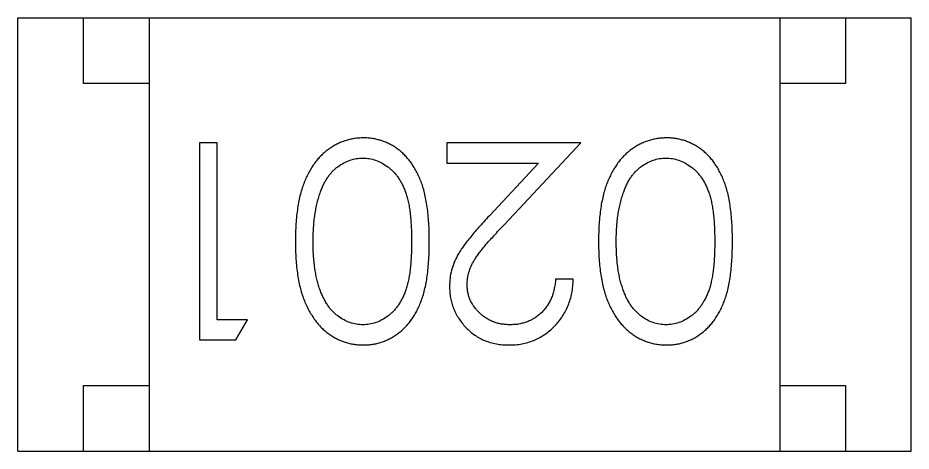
# Model space of a CAD drawing. Header units: millimetres. Extents: x 563 to 681, y 173 to 284.
# Drawn here: x 613.231 to 613.911, y 186.959 to 187.289 of the extents above; entities that cross this region are included whole.
import ezdxf

# ---------------------------------------------------------------- set-up
doc = ezdxf.new("R2010")
doc.units = ezdxf.units.MM
doc.header["$LTSCALE"] = 30.734
doc.layers.get('0').update_dxf_attribs({"linetype": 'CONTINUOUS'})

msp = doc.modelspace()

# ---------------------------------------------------------------- linework, layer by layer
at = {"linetype": 'Continuous'}
for p, q in [((613.23054, 186.95881), (613.23054, 187.28881)), ((613.23054, 187.28881), (613.91054, 187.28881)), ((613.28054, 187.23881), (613.28054, 187.28881)), ((613.33054, 187.28881), (613.33054, 186.95881)), ((613.81054, 187.28881), (613.81054, 186.95881)), ((613.86054, 187.28881), (613.86054, 187.23881)), ((613.91054, 186.95881), (613.91054, 187.28881)), ((613.33054, 187.23881), (613.28054, 187.23881)), ((613.86054, 187.23881), (613.81054, 187.23881)), ((613.36873, 187.19353), (613.36873, 187.04353)), ((613.38219, 187.19353), (613.36873, 187.19353)), ((613.38219, 187.05891), (613.38219, 187.19353)), ((613.55719, 187.19353), (613.55719, 187.17814)), ((613.65911, 187.19353), (613.55719, 187.19353)), ((613.60094, 187.13145), (613.65911, 187.19353)), ((613.55719, 187.17814), (613.62699, 187.17814)), ((613.62699, 187.17814), (613.58946, 187.13809)), ((613.65335, 187.08968), (613.63988, 187.08968)), ((613.40527, 187.05891), (613.38219, 187.05891)), ((613.39646, 187.04353), (613.40527, 187.05891)), ((613.36873, 187.04353), (613.39646, 187.04353)), ((613.28054, 186.95881), (613.28054, 187.00881)), ((613.28054, 187.00881), (613.33054, 187.00881)), ((613.81054, 187.00881), (613.86054, 187.00881)), ((613.86054, 187.00881), (613.86054, 186.95881)), ((613.23054, 186.95881), (613.91054, 186.95881))]:
    msp.add_line(p, q, dxfattribs=at)
for points, knots in [([(613.49358, 187.19737), (613.49239, 187.19736), (613.49001, 187.19732), (613.4865, 187.19687), (613.48306, 187.19622), (613.47971, 187.19529), (613.47646, 187.19407), (613.47325, 187.19264), (613.47017, 187.19088), (613.46715, 187.1889), (613.46426, 187.18664), (613.46153, 187.18411), (613.45893, 187.18134), (613.45653, 187.17829), (613.45428, 187.17499), (613.45221, 187.17142), (613.45028, 187.16762), (613.4485, 187.16355), (613.44688, 187.15917), (613.44557, 187.15442), (613.44438, 187.14933), (613.44342, 187.14388), (613.44273, 187.13806), (613.44217, 187.13189), (613.44189, 187.12535), (613.44184, 187.12088), (613.44181, 187.11859)], [0, 0, 0, 0, 0.033824, 0.067298, 0.10028, 0.133019, 0.165736, 0.198792, 0.232372, 0.266409, 0.301016, 0.336196, 0.371972, 0.408574, 0.446394, 0.485225, 0.525372, 0.567224, 0.611081, 0.65775, 0.70702, 0.759235, 0.814484, 0.873227, 0.934937, 1, 1, 1, 1]), ([(613.54373, 187.11859), (613.54372, 187.12097), (613.54369, 187.12561), (613.54338, 187.13238), (613.54289, 187.13873), (613.54216, 187.14468), (613.54126, 187.15021), (613.54021, 187.15536), (613.53888, 187.16008), (613.53738, 187.16441), (613.53568, 187.16841), (613.53382, 187.17214), (613.53181, 187.1756), (613.52962, 187.17881), (613.52733, 187.18178), (613.52486, 187.18451), (613.52219, 187.18694), (613.51941, 187.18914), (613.51648, 187.19106), (613.51347, 187.19275), (613.51038, 187.19421), (613.50718, 187.19533), (613.50391, 187.19625), (613.50055, 187.19691), (613.4971, 187.19732), (613.49476, 187.19736), (613.49358, 187.19737)], [0, 0, 0, 0, 0.068113, 0.132564, 0.193427, 0.250218, 0.303569, 0.353576, 0.400235, 0.443586, 0.484619, 0.524292, 0.56238, 0.599049, 0.63494, 0.669782, 0.704009, 0.737842, 0.771098, 0.803896, 0.836415, 0.868639, 0.900715, 0.933378, 0.966213, 1, 1, 1, 1]), ([(613.72435, 187.19737), (613.72316, 187.19736), (613.72078, 187.19732), (613.71727, 187.19687), (613.71383, 187.19622), (613.71048, 187.19529), (613.70723, 187.19407), (613.70402, 187.19264), (613.70094, 187.19088), (613.69792, 187.1889), (613.69503, 187.18664), (613.6923, 187.18411), (613.6897, 187.18134), (613.6873, 187.17829), (613.68505, 187.17499), (613.68298, 187.17142), (613.68105, 187.16762), (613.67927, 187.16355), (613.67765, 187.15917), (613.67634, 187.15442), (613.67515, 187.14933), (613.67419, 187.14388), (613.6735, 187.13806), (613.67294, 187.13189), (613.67266, 187.12535), (613.6726, 187.12088), (613.67258, 187.11859)], [0, 0, 0, 0, 0.033824, 0.067298, 0.10028, 0.133019, 0.165736, 0.198792, 0.232372, 0.266409, 0.301016, 0.336196, 0.371972, 0.408574, 0.446394, 0.485225, 0.525372, 0.567224, 0.611081, 0.65775, 0.70702, 0.759235, 0.814484, 0.873227, 0.934937, 1, 1, 1, 1]), ([(613.7745, 187.11859), (613.77449, 187.12097), (613.77446, 187.12561), (613.77415, 187.13238), (613.77366, 187.13873), (613.77293, 187.14468), (613.77203, 187.15021), (613.77098, 187.15536), (613.76965, 187.16008), (613.76814, 187.16441), (613.76645, 187.16841), (613.76459, 187.17214), (613.76258, 187.1756), (613.76039, 187.17881), (613.75809, 187.18178), (613.75562, 187.18451), (613.75296, 187.18694), (613.75018, 187.18914), (613.74725, 187.19106), (613.74424, 187.19275), (613.74115, 187.19421), (613.73795, 187.19533), (613.73468, 187.19625), (613.73132, 187.19691), (613.72787, 187.19732), (613.72553, 187.19736), (613.72435, 187.19737)], [0, 0, 0, 0, 0.068113, 0.132564, 0.193427, 0.250218, 0.303569, 0.353576, 0.400235, 0.443586, 0.484619, 0.524292, 0.56238, 0.599049, 0.63494, 0.669782, 0.704009, 0.737842, 0.771098, 0.803896, 0.836415, 0.868639, 0.900715, 0.933378, 0.966213, 1, 1, 1, 1]), ([(613.46095, 187.15624), (613.46134, 187.15729), (613.46209, 187.15933), (613.46343, 187.16227), (613.46489, 187.16499), (613.46649, 187.16751), (613.46824, 187.16982), (613.47009, 187.17196), (613.4721, 187.17388), (613.47491, 187.17612), (613.47859, 187.17847), (613.4833, 187.18047), (613.48815, 187.18179), (613.49147, 187.18192), (613.49313, 187.18199)], [0, 0, 0, 0, 0.075949, 0.148549, 0.218996, 0.286119, 0.351826, 0.416074, 0.478265, 0.540325, 0.660405, 0.774606, 0.887187, 1, 1, 1, 1]), ([(613.49313, 187.18199), (613.49478, 187.18191), (613.49809, 187.18174), (613.50296, 187.18044), (613.5077, 187.17837), (613.51146, 187.17599), (613.51431, 187.17369), (613.51637, 187.17177), (613.51826, 187.16961), (613.52004, 187.1673), (613.52167, 187.16479), (613.52313, 187.16208), (613.52449, 187.15918), (613.52573, 187.15607), (613.52682, 187.15266), (613.52775, 187.14889), (613.52851, 187.14474), (613.52918, 187.14024), (613.52964, 187.13534), (613.52999, 187.13007), (613.53025, 187.12442), (613.53026, 187.12053), (613.53027, 187.11853)], [0, 0, 0, 0, 0.060034, 0.120278, 0.182348, 0.247919, 0.281641, 0.315701, 0.350322, 0.385703, 0.421819, 0.459196, 0.497866, 0.538301, 0.58121, 0.628183, 0.679403, 0.734699, 0.794074, 0.858416, 0.927049, 1, 1, 1, 1]), ([(613.69172, 187.15624), (613.69211, 187.15729), (613.69286, 187.15933), (613.6942, 187.16227), (613.69566, 187.16499), (613.69726, 187.16751), (613.69901, 187.16982), (613.70086, 187.17196), (613.70287, 187.17388), (613.70567, 187.17612), (613.70936, 187.17847), (613.71407, 187.18047), (613.71892, 187.18179), (613.72224, 187.18192), (613.7239, 187.18199)], [0, 0, 0, 0, 0.075949, 0.148549, 0.218996, 0.286119, 0.351826, 0.416074, 0.478265, 0.540325, 0.660405, 0.774606, 0.887187, 1, 1, 1, 1]), ([(613.7239, 187.18199), (613.72555, 187.18191), (613.72886, 187.18174), (613.73373, 187.18044), (613.73847, 187.17837), (613.74223, 187.17599), (613.74508, 187.17369), (613.74714, 187.17177), (613.74903, 187.16961), (613.7508, 187.1673), (613.75244, 187.16479), (613.7539, 187.16208), (613.75526, 187.15918), (613.7565, 187.15607), (613.75759, 187.15266), (613.75852, 187.14889), (613.75928, 187.14474), (613.75995, 187.14024), (613.76041, 187.13534), (613.76076, 187.13007), (613.76102, 187.12442), (613.76103, 187.12053), (613.76104, 187.11853)], [0, 0, 0, 0, 0.060034, 0.120278, 0.182348, 0.247919, 0.281641, 0.315701, 0.350322, 0.385703, 0.421819, 0.459196, 0.497866, 0.538301, 0.58121, 0.628183, 0.679403, 0.734699, 0.794074, 0.858416, 0.927049, 1, 1, 1, 1]), ([(613.45527, 187.11853), (613.45529, 187.12033), (613.45532, 187.12388), (613.45559, 187.1291), (613.45605, 187.13412), (613.45662, 187.13894), (613.45746, 187.14354), (613.45839, 187.14797), (613.45958, 187.15218), (613.4605, 187.1549), (613.46095, 187.15624)], [0, 0, 0, 0, 0.141157, 0.277773, 0.409244, 0.535676, 0.657497, 0.775458, 0.889412, 1, 1, 1, 1]), ([(613.68604, 187.11853), (613.68606, 187.12033), (613.68609, 187.12388), (613.68636, 187.1291), (613.68682, 187.13412), (613.68739, 187.13894), (613.68823, 187.14354), (613.68916, 187.14797), (613.69035, 187.15218), (613.69126, 187.1549), (613.69172, 187.15624)], [0, 0, 0, 0, 0.141157, 0.277773, 0.409244, 0.535676, 0.657497, 0.775458, 0.889412, 1, 1, 1, 1]), ([(613.58946, 187.13809), (613.58803, 187.13655), (613.58526, 187.13358), (613.58131, 187.12923), (613.57775, 187.1251), (613.57456, 187.12122), (613.5717, 187.1176), (613.56924, 187.11421), (613.56713, 187.11106), (613.5648, 187.10723), (613.56248, 187.10249), (613.56056, 187.09659), (613.55933, 187.0905), (613.55919, 187.08636), (613.55911, 187.08427)], [0, 0, 0, 0, 0.09953, 0.192079, 0.277712, 0.357454, 0.429648, 0.495771, 0.555538, 0.608657, 0.707578, 0.804328, 0.901298, 1, 1, 1, 1]), ([(613.57258, 187.08548), (613.57264, 187.0871), (613.57276, 187.09034), (613.5738, 187.09513), (613.5755, 187.09978), (613.57748, 187.10359), (613.57953, 187.1067), (613.58141, 187.10939), (613.58376, 187.11231), (613.58641, 187.1156), (613.5895, 187.11914), (613.59296, 187.12299), (613.59681, 187.12713), (613.59953, 187.12997), (613.60094, 187.13145)], [0, 0, 0, 0, 0.088014, 0.174976, 0.2638, 0.355443, 0.406413, 0.465519, 0.533076, 0.609353, 0.693899, 0.787171, 0.889197, 1, 1, 1, 1]), ([(613.44181, 187.11859), (613.44183, 187.11628), (613.44189, 187.1118), (613.44217, 187.10523), (613.44272, 187.09902), (613.44346, 187.09318), (613.44442, 187.0877), (613.44557, 187.08258), (613.447, 187.07783), (613.44858, 187.07341), (613.45041, 187.06933), (613.45231, 187.06548), (613.45444, 187.06193), (613.45667, 187.05862), (613.4591, 187.0556), (613.46165, 187.05282), (613.46437, 187.0503), (613.46725, 187.04807), (613.47022, 187.04607), (613.47332, 187.04437), (613.47649, 187.04291), (613.47975, 187.04175), (613.48308, 187.04081), (613.48651, 187.04014), (613.49001, 187.03975), (613.49239, 187.0397), (613.49358, 187.03968)], [0, 0, 0, 0, 0.065278, 0.127205, 0.186168, 0.241675, 0.294115, 0.343609, 0.390387, 0.434463, 0.476646, 0.517002, 0.555936, 0.593716, 0.630057, 0.665601, 0.700745, 0.734917, 0.768681, 0.802087, 0.834849, 0.867433, 0.900138, 0.932806, 0.966212, 1, 1, 1, 1]), ([(613.49313, 187.05507), (613.49149, 187.05515), (613.48821, 187.05533), (613.48335, 187.05656), (613.47869, 187.05871), (613.47494, 187.06105), (613.47208, 187.06334), (613.47003, 187.06535), (613.46807, 187.06756), (613.46627, 187.07005), (613.46459, 187.07276), (613.46303, 187.07571), (613.46158, 187.07888), (613.46026, 187.0823), (613.45911, 187.08598), (613.45803, 187.08988), (613.45722, 187.09406), (613.45648, 187.09846), (613.45597, 187.10313), (613.45551, 187.10803), (613.45534, 187.1132), (613.45529, 187.11673), (613.45527, 187.11853)], [0, 0, 0, 0, 0.059689, 0.119507, 0.181075, 0.246162, 0.279894, 0.314468, 0.350403, 0.387474, 0.426147, 0.466624, 0.508745, 0.553328, 0.600058, 0.649177, 0.700552, 0.754894, 0.811825, 0.871514, 0.934319, 1, 1, 1, 1]), ([(613.53027, 187.11853), (613.53026, 187.11652), (613.53025, 187.11261), (613.52999, 187.10695), (613.52965, 187.10166), (613.52913, 187.09677), (613.52854, 187.09223), (613.5277, 187.0881), (613.5268, 187.08434), (613.5257, 187.08093), (613.52446, 187.07782), (613.5231, 187.07491), (613.52161, 187.07221), (613.51997, 187.0697), (613.51823, 187.06737), (613.51634, 187.06525), (613.51432, 187.0633), (613.51145, 187.06106), (613.50772, 187.0587), (613.50301, 187.05656), (613.49811, 187.05533), (613.49479, 187.05515), (613.49313, 187.05507)], [0, 0, 0, 0, 0.073302, 0.142286, 0.206253, 0.266017, 0.321612, 0.372532, 0.419497, 0.462398, 0.502825, 0.541489, 0.579034, 0.615143, 0.650298, 0.684912, 0.718701, 0.752189, 0.817245, 0.879117, 0.939613, 1, 1, 1, 1]), ([(613.49358, 187.03968), (613.49476, 187.0397), (613.4971, 187.03974), (613.50055, 187.04015), (613.50392, 187.0408), (613.50721, 187.04175), (613.51043, 187.04291), (613.51354, 187.04437), (613.51657, 187.04609), (613.51953, 187.04804), (613.52233, 187.05026), (613.52501, 187.0527), (613.52746, 187.05542), (613.5298, 187.05838), (613.53194, 187.0616), (613.53398, 187.06503), (613.53579, 187.06874), (613.53747, 187.0727), (613.53895, 187.07701), (613.54022, 187.08171), (613.54135, 187.08682), (613.54219, 187.09236), (613.54288, 187.09833), (613.54339, 187.10471), (613.54369, 187.11151), (613.54372, 187.11618), (613.54373, 187.11859)], [0, 0, 0, 0, 0.033742, 0.066533, 0.099153, 0.13154, 0.164087, 0.196563, 0.229707, 0.263315, 0.297504, 0.331686, 0.366482, 0.4021, 0.438958, 0.476748, 0.515985, 0.556589, 0.599519, 0.645765, 0.695487, 0.748721, 0.805687, 0.866754, 0.931405, 1, 1, 1, 1]), ([(613.67258, 187.11859), (613.6726, 187.11628), (613.67266, 187.1118), (613.67294, 187.10523), (613.67349, 187.09902), (613.67423, 187.09318), (613.67519, 187.0877), (613.67634, 187.08258), (613.67777, 187.07783), (613.67935, 187.07341), (613.68118, 187.06933), (613.68308, 187.06548), (613.6852, 187.06193), (613.68744, 187.05862), (613.68986, 187.0556), (613.69242, 187.05282), (613.69514, 187.0503), (613.69802, 187.04807), (613.70099, 187.04607), (613.70409, 187.04437), (613.70726, 187.04291), (613.71052, 187.04175), (613.71385, 187.04081), (613.71728, 187.04014), (613.72078, 187.03975), (613.72316, 187.0397), (613.72435, 187.03968)], [0, 0, 0, 0, 0.065278, 0.127205, 0.186168, 0.241675, 0.294115, 0.343609, 0.390387, 0.434463, 0.476646, 0.517002, 0.555936, 0.593716, 0.630057, 0.665601, 0.700745, 0.734917, 0.768681, 0.802087, 0.834849, 0.867433, 0.900138, 0.932806, 0.966212, 1, 1, 1, 1]), ([(613.7239, 187.05507), (613.72226, 187.05515), (613.71898, 187.05533), (613.71412, 187.05656), (613.70946, 187.05871), (613.70571, 187.06105), (613.70285, 187.06334), (613.7008, 187.06535), (613.69884, 187.06756), (613.69704, 187.07005), (613.69535, 187.07276), (613.6938, 187.07571), (613.69235, 187.07888), (613.69103, 187.0823), (613.68987, 187.08598), (613.68879, 187.08988), (613.68799, 187.09406), (613.68724, 187.09846), (613.68674, 187.10313), (613.68628, 187.10803), (613.68611, 187.1132), (613.68606, 187.11673), (613.68604, 187.11853)], [0, 0, 0, 0, 0.059689, 0.119507, 0.181075, 0.246162, 0.279894, 0.314468, 0.350403, 0.387474, 0.426147, 0.466624, 0.508745, 0.553328, 0.600058, 0.649177, 0.700552, 0.754894, 0.811825, 0.871514, 0.934319, 1, 1, 1, 1]), ([(613.76104, 187.11853), (613.76103, 187.11652), (613.76102, 187.11261), (613.76076, 187.10695), (613.76042, 187.10166), (613.7599, 187.09677), (613.75931, 187.09223), (613.75847, 187.0881), (613.75757, 187.08434), (613.75647, 187.08093), (613.75522, 187.07782), (613.75387, 187.07491), (613.75237, 187.07221), (613.75074, 187.0697), (613.749, 187.06737), (613.74711, 187.06525), (613.74509, 187.0633), (613.74222, 187.06106), (613.73849, 187.0587), (613.73378, 187.05656), (613.72888, 187.05533), (613.72556, 187.05515), (613.7239, 187.05507)], [0, 0, 0, 0, 0.073302, 0.142286, 0.206253, 0.266017, 0.321612, 0.372532, 0.419497, 0.462398, 0.502825, 0.541489, 0.579034, 0.615143, 0.650298, 0.684912, 0.718701, 0.752189, 0.817245, 0.879117, 0.939613, 1, 1, 1, 1]), ([(613.72435, 187.03968), (613.72553, 187.0397), (613.72787, 187.03974), (613.73132, 187.04015), (613.73469, 187.0408), (613.73798, 187.04175), (613.74119, 187.04291), (613.74431, 187.04437), (613.74734, 187.04609), (613.7503, 187.04804), (613.7531, 187.05026), (613.75578, 187.0527), (613.75823, 187.05542), (613.76056, 187.05838), (613.76271, 187.0616), (613.76474, 187.06503), (613.76656, 187.06874), (613.76823, 187.0727), (613.76972, 187.07701), (613.77099, 187.08171), (613.77212, 187.08682), (613.77296, 187.09236), (613.77365, 187.09833), (613.77415, 187.10471), (613.77446, 187.11151), (613.77449, 187.11618), (613.7745, 187.11859)], [0, 0, 0, 0, 0.033742, 0.066533, 0.099153, 0.13154, 0.164087, 0.196563, 0.229707, 0.263315, 0.297504, 0.331686, 0.366482, 0.4021, 0.438958, 0.476748, 0.515985, 0.556589, 0.599519, 0.645765, 0.695487, 0.748721, 0.805687, 0.866754, 0.931405, 1, 1, 1, 1]), ([(613.60443, 187.03968), (613.6061, 187.03972), (613.6094, 187.03979), (613.61423, 187.04047), (613.61885, 187.04159), (613.62329, 187.04311), (613.62749, 187.04512), (613.63151, 187.04754), (613.63534, 187.05039), (613.63889, 187.0537), (613.64215, 187.05731), (613.64503, 187.06121), (613.64746, 187.06537), (613.64949, 187.06976), (613.65112, 187.07439), (613.65228, 187.07928), (613.65309, 187.08439), (613.65326, 187.0879), (613.65335, 187.08968)], [0, 0, 0, 0, 0.06445, 0.126725, 0.187421, 0.247417, 0.306749, 0.366595, 0.427749, 0.490235, 0.553031, 0.614805, 0.676505, 0.738096, 0.801021, 0.864897, 0.931209, 1, 1, 1, 1]), ([(613.63988, 187.08968), (613.63976, 187.08835), (613.63951, 187.08574), (613.63876, 187.08197), (613.63782, 187.07841), (613.63659, 187.07509), (613.63507, 187.07201), (613.63333, 187.06915), (613.63134, 187.06651), (613.62908, 187.06414), (613.62662, 187.06201), (613.624, 187.06013), (613.62122, 187.05856), (613.61828, 187.0573), (613.6152, 187.05631), (613.61198, 187.05558), (613.6086, 187.05516), (613.60629, 187.0551), (613.60512, 187.05507)], [0, 0, 0, 0, 0.073648, 0.143686, 0.210962, 0.275557, 0.338064, 0.399311, 0.4594, 0.51934, 0.579024, 0.637809, 0.695959, 0.754122, 0.813113, 0.873453, 0.935561, 1, 1, 1, 1]), ([(613.55911, 187.08427), (613.55916, 187.08279), (613.55925, 187.07987), (613.55982, 187.07556), (613.56083, 187.07141), (613.56216, 187.06739), (613.56397, 187.06355), (613.56614, 187.05985), (613.56867, 187.05627), (613.57161, 187.05292), (613.5748, 187.04978), (613.57836, 187.04712), (613.5821, 187.04481), (613.58609, 187.04289), (613.59034, 187.04146), (613.59483, 187.04045), (613.59955, 187.0398), (613.60278, 187.03972), (613.60443, 187.03968)], [0, 0, 0, 0, 0.06271, 0.123347, 0.183401, 0.242828, 0.302097, 0.36242, 0.423725, 0.487032, 0.550491, 0.612709, 0.674265, 0.73617, 0.799211, 0.863483, 0.930525, 1, 1, 1, 1]), ([(613.60512, 187.05507), (613.604, 187.0551), (613.60179, 187.05516), (613.59856, 187.05559), (613.59546, 187.05628), (613.59249, 187.05727), (613.58965, 187.05854), (613.58695, 187.06008), (613.5844, 187.06193), (613.58198, 187.06401), (613.57978, 187.06629), (613.57788, 187.06872), (613.57623, 187.07123), (613.57487, 187.07387), (613.57385, 187.07663), (613.57313, 187.07948), (613.57266, 187.08244), (613.5726, 187.08445), (613.57258, 187.08548)], [0, 0, 0, 0, 0.068027, 0.133505, 0.19695, 0.26027, 0.322741, 0.384982, 0.448465, 0.513424, 0.578224, 0.640011, 0.700094, 0.760067, 0.819012, 0.877878, 0.938035, 1, 1, 1, 1])]:
    msp.add_open_spline(points, degree=3, knots=knots, dxfattribs=at)

doc.saveas('drawing.dxf')
